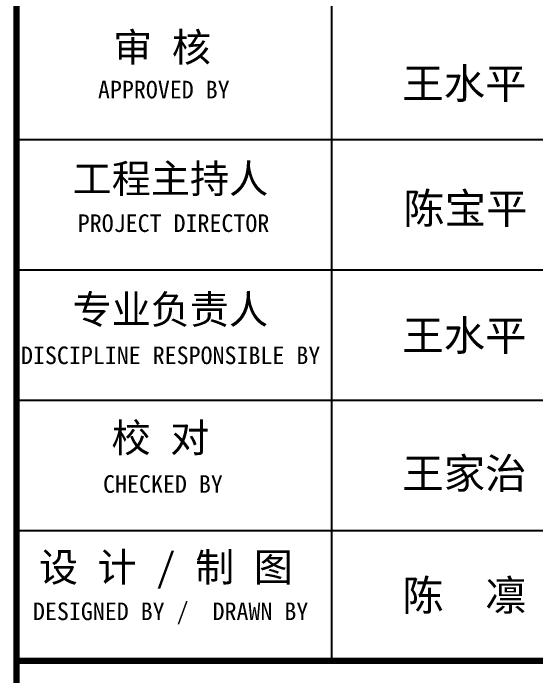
# Model space of a CAD drawing. Extents: x -522490 to 417652, y 450811 to 1108047.
# Drawn here: x 396121 to 399528, y 740000 to 744321 of the extents above; entities that cross this region are included whole.
import ezdxf

# ---------------------------------------------------------------- set-up
doc = ezdxf.new("R2010")
doc.units = 0
doc.header["$LTSCALE"] = 1000
doc.header["$MEASUREMENT"] = 0
doc.layers.add('PUB_TEXT', color=7, linetype='Continuous')
doc.layers.add('PUB_TITLE', color=4, linetype='Continuous')
doc.styles.add('TQ', font='')
doc.styles.get('TQ').set_extended_font_data('SimSun')

msp = doc.modelspace()

# ---------------------------------------------------------------- linework, layer by layer
at = {"layer": 'PUB_TITLE'}
for p, q in [((398199.5, 740096.7), (398199.5, 746046.7)), ((396142.5, 743496.7), (401752.5, 743496.7)), ((396142.5, 742646.7), (401752.5, 742646.7)), ((396142.5, 741796.7), (401752.5, 741796.7)), ((396142.5, 740946.7), (401752.5, 740946.7)), ((396142.5, 740096.7), (401752.5, 740096.7))]:
    msp.add_line(p, q, dxfattribs=at)
at = {"layer": 'PUB_TITLE', "lineweight": 40, "const_width": 42.5}
for points in [[(396142.5, 770324.8), (396142.5, 730324.8)], [(396142.5, 740096.7), (401752.5, 740096.7)]]:
    msp.add_lwpolyline(points, dxfattribs=at)

# ---------------------------------------------------------------- texts
at = {"layer": 'PUB_TEXT', "style": 'TQ'}
for s, p in [('王水平', (398657.9, 743763.5)), ('陈宝平', (398664, 742948.8)), ('王水平', (398657.9, 742120.7)), ('王家治', (398657.9, 741220.7)), ('陈  凛', (398657.9, 740424.8))]:
    msp.add_text(s, height=198, dxfattribs=at).set_placement(p)
at = {"layer": 'PUB_TEXT', "attachment_point": 1, "style": 'TQ'}
for s, insert, char_height, width in [('审 核', (396773, 744192), 187, 1427.856), ('APPROVED BY', (396673.5, 743880.2), 114.75, 2399.55), ('工程主持人', (396508.3, 743335.3), 187, 1739.562), ('PROJECT DIRECTOR', (396541.8, 743009.1), 114.75, 2399.55), ('专业负责人', (396507.5, 742482), 187, 1661.535), ('DISCIPLINE RESPONSIBLE BY', (396171.7, 742146.9), 114.75, 2399.55), ('校 对', (396761.6, 741645.3), 187, 2006.142), ('CHECKED BY', (396707, 741307.8), 114.75, 2399.55), ('设 计 / 制 图', (396288.4, 740801), 187, 2576.963), ('DESIGNED BY /  DRAWN BY', (396249.7, 740477.3), 114.75, 2399.55)]:
    msp.add_mtext(s, dxfattribs=dict(at, insert=insert, char_height=char_height, width=width))

doc.saveas('drawing.dxf')
